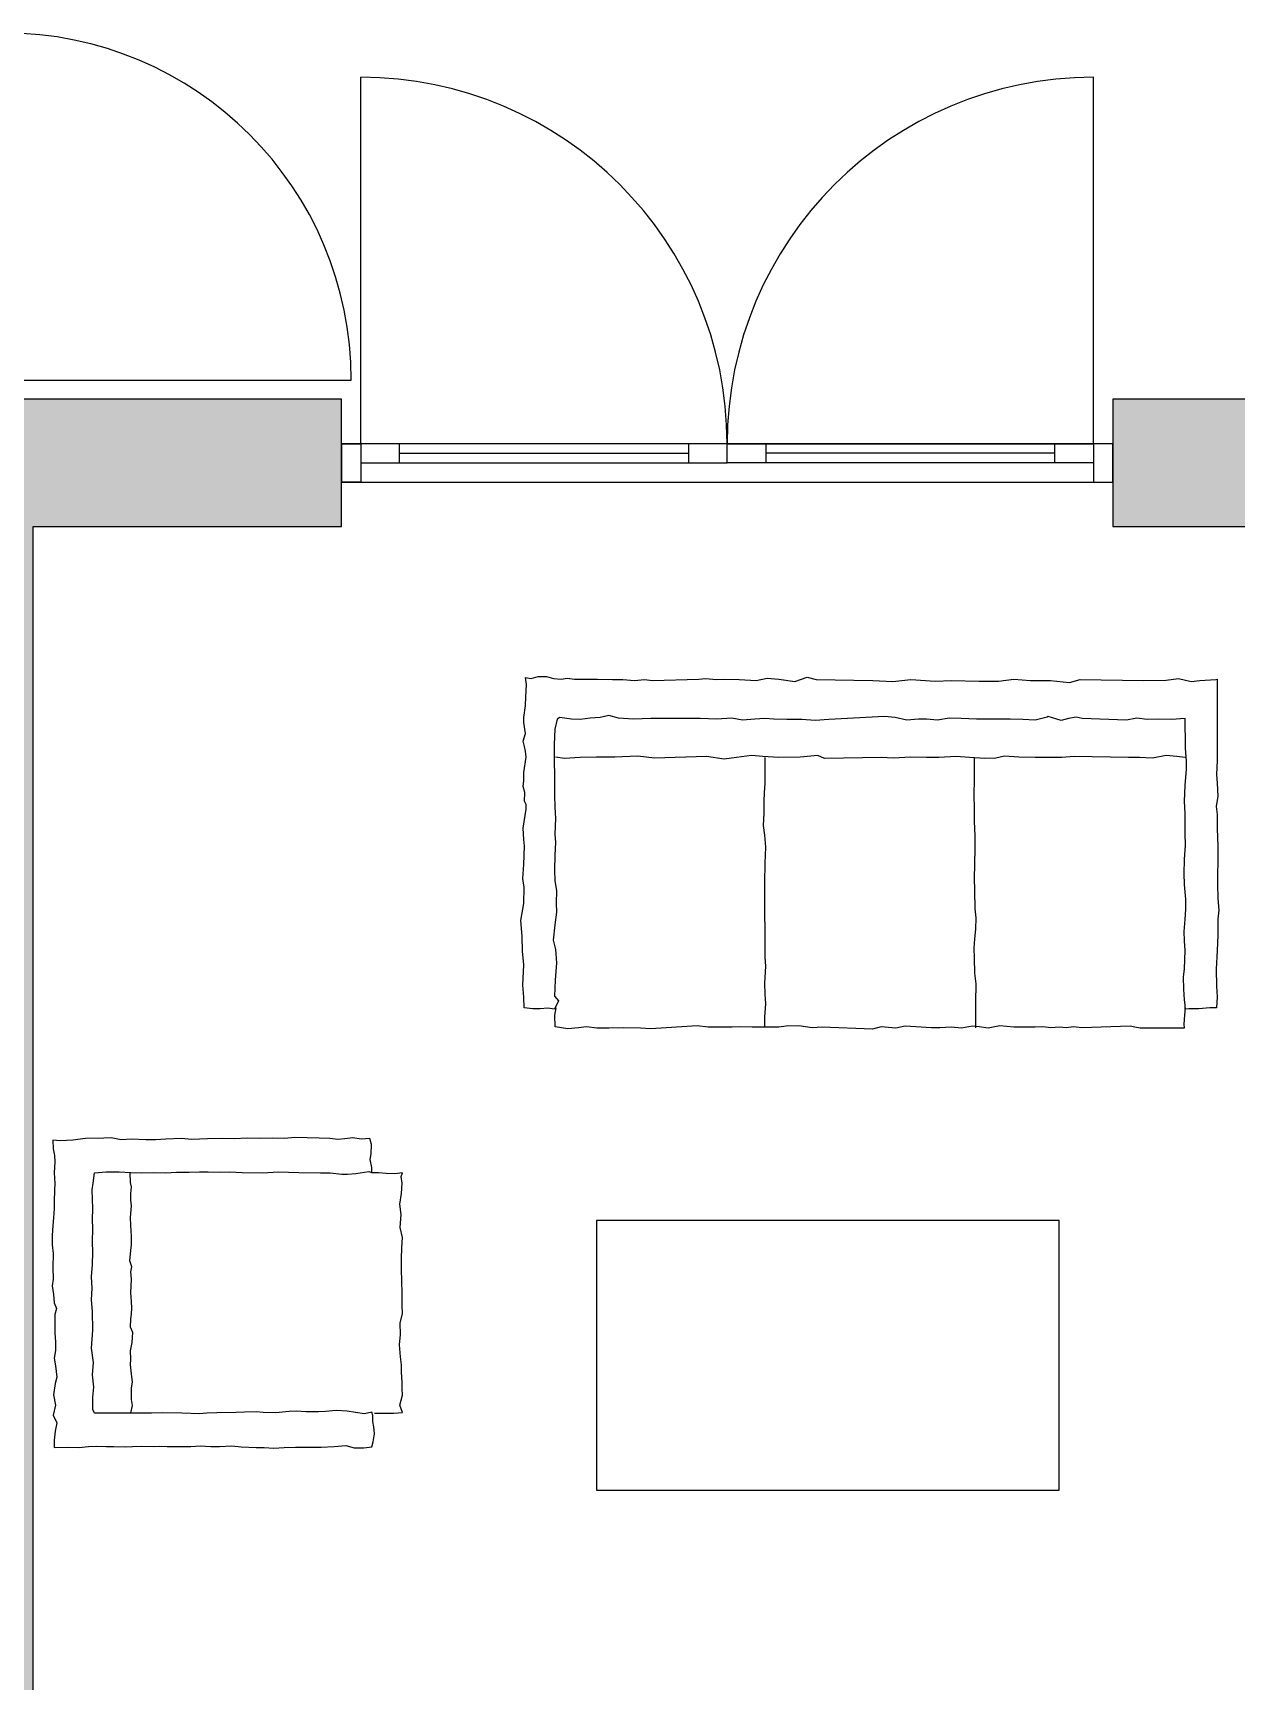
# Model space of a CAD drawing. Header units: millimetres. Extents: x 194362 to 347421, y -189721 to -131700.
# Drawn here: x 272711 to 275832, y -180015 to -175741 of the extents above; entities that cross this region are included whole.
import ezdxf

# ---------------------------------------------------------------- set-up
doc = ezdxf.new("R2010")
doc.units = ezdxf.units.MM
for name, color, linetype in [('78', 7, 'Continuous'), ('interieur', 5, 'Continuous'), ('KOZIJN', 1, 'Continuous'), ('wand', 2, 'Continuous')]:
    doc.layers.add(name, color=color, linetype=linetype)

# ---------------------------------------------------------------- blocks, each defined once
blk = doc.blocks.new('78-SOFA4')
at = {"layer": '78'}
blk.add_lwpolyline([(4, 1794), (43.1, 1794), (76.7, 1794), (103.9, 1794), (142.7, 1794), (185.8, 1794), (215.3, 1794), (251.8, 1792.8), (273.9, 1794), (307.6, 1796.1), (334.7, 1791.8), (355.4, 1794), (391.8, 1794), (438.4, 1796.1), (479, 1796.1), (510.1, 1795), (537.1, 1795), (573.4, 1796.1), (603.4, 1798.3), (626.9, 1796.1), (668.2, 1796.1), (708.3, 1794), (756.6, 1791.8), (800.6, 1792.8), (828, 1794), (856.7, 1792.8), (856.7, 1775.6), (859.3, 1746.6), (859.3, 1720.7), (860.3, 1710.9), (849, 1710.9), (835.8, 1709.9), (808.4, 1707.7), (777.3, 1706.6), (755.4, 1709.9), (708.3, 1710.9), (682.4, 1709.9), (659, 1708.7), (627.9, 1710.9), (600.8, 1712.9), (574.9, 1712.9), (537.1, 1709.9), (508.5, 1708.7), (472.3, 1709.9), (434.8, 1712.1), (404.7, 1710.9), (351.8, 1710.9), (321.8, 1709.9), (279.1, 1710.9), (238.8, 1714.4), (216.9, 1714.4), (183, 1712.1), (159.7, 1712.1), (126, 1710.9), (106.5, 1710.9), (109.1, 1675.5), (107.8, 1642.9), (109.1, 1612.8), (105.2, 1585.9), (110.4, 1558.8), (106.5, 1443.8), (102.6, 1428.7), (106.5, 1408.4), (111.6, 1389.9), (101.3, 1355.5), (102.6, 1353.3), (110.4, 1322.2), (109.1, 1289.9), (107.8, 1257.6), (107.8, 1206.9), (107.8, 1170.2), (106.5, 1130.6), (105.2, 1099.2), (110.4, 1069.1), (107.8, 1040.2), (107.8, 1019.6), (110.4, 989.4), (103.9, 959.3), (101.3, 931.4), (109.1, 787.1), (111.6, 751.7), (109.1, 717.2), (109.1, 678.4), (107.8, 644.1), (106.5, 621.2), (107.8, 595.3), (110.4, 563), (105.2, 535), (107.8, 496.3), (106.5, 453.2), (106.5, 325.2), (107.8, 280), (105.2, 241.2), (98.7, 216.6), (103.9, 193.9), (105.2, 168), (109.1, 142.1), (107.8, 119.7), (103.9, 89.3), (107.8, 82.7), (133.8, 76.3), (173.9, 74.2), (212.7, 74.2), (258.4, 75.4), (305, 75.4), (336.3, 76.3), (365.8, 78.4), (406.3, 76.3), (428.1, 78.4), (460.7, 76.3), (499.7, 75.4), (526.8, 76.3), (552.6, 80.6), (585.3, 79.6), (608.6, 80.6), (640.9, 76.3), (681.4, 72), (705.7, 78.4), (739.9, 80.6), (785.1, 77.5), (826.7, 75.4), (838.4, 86.2), (860.3, 75.4), (857.8, 58.2), (859.3, 38.6), (859.3, 19.4), (856.7, -3.4), (829.3, -4.2), (798, -6.5), (745.1, -4.2), (709.9, -7.8), (670.8, -8.7), (630.5, -12), (586.3, -4.2), (544.9, -3.4), (521.6, -6.5), (485.2, -4.2), (437.4, -2.2), (420.3, -4.2), (390.7, -5.5), (341.5, 2.1), (329.6, 2.1), (320.5, -2.2), (298.3, -1.2), (282.7, -5.5), (267.2, -4.2), (246.6, -4.2), (206.5, 2.1), (191, 0), (179.1, -2.2), (164.9, -5.5), (145.3, 0), (116.8, -4.2), (103.9, -4.2), (72.6, 0), (50.9, 0.9), (18.1, 3), (0, 0), (2.6, 15), (-2.6, 33.1), (-2.6, 54.7), (2.6, 73.2), (4, 92.6), (1.4, 108.5), (4, 127), (4, 187.4), (5.2, 226.2), (5.2, 253.1), (7.8, 283.3), (5.2, 309.2), (7.8, 329.5), (4, 450.2), (2.6, 467.4), (5.2, 495.3), (4, 514.7), (5.2, 554.5), (7.8, 598.8), (1.4, 626.7), (4, 657.7), (10.4, 698.7), (-1.1, 731), (5.2, 753.8), (7.8, 901.2), (10.4, 952.9), (5.2, 1000.1), (9.2, 1062.5), (7.8, 1105.6), (9.2, 1176.8), (9.2, 1227.4), (4, 1267.2), (7.8, 1310.3), (7.8, 1362), (12.9, 1411.5), (5.2, 1438.6), (7.8, 1603.1), (6.6, 1662.3), (2.6, 1693.7), (10.4, 1727.1), (7.8, 1749.7), (5.2, 1790.6)], close=True, dxfattribs=at)
for points in [[(207.6, 1710.9), (205, 1689.3), (202.4, 1662.3), (209.1, 1626.9), (207.6, 1592.5), (207.6, 1564.5), (205, 1423.5), (207.6, 1391.2), (207.6, 1358.9), (207.6, 1322.2), (206.5, 1280.1), (203.9, 1242.6), (209.1, 1219.9), (210.1, 1191.8), (207.6, 1152), (205, 1117.6), (207.6, 1072.4), (207.6, 1040.2), (206.5, 1000.1), (209.1, 954.1), (207.6, 923.7), (210.1, 776.2), (202.4, 758.1), (206.5, 712.8), (207.6, 657.7), (205, 616), (202.4, 586.8), (207.6, 547.9), (211.7, 515.6), (205, 469.4), (209.1, 335.1), (203.9, 292), (206.5, 231.7), (206.5, 184.3), (207.6, 142.1), (210.1, 101.3), (206.5, 78.4)], [(856.7, 1710.9), (875.9, 1709.9), (899.3, 1707.7), (909.6, 1708.7), (909.6, 1686.3), (909.6, 1649.3), (909.6, 1624.8), (909.6, 1594.6), (907.1, 1580.5), (904.5, 1568.8), (908.5, 1442.9), (905.9, 1421.3), (908.5, 1402.9), (907.1, 1385.7), (908.5, 1363.2), (905.9, 1341.7), (907.1, 1322.2), (907.1, 1285.6), (907.1, 1267.2), (903.3, 1230.5), (909.6, 1200.4), (905.9, 1176.8), (904.5, 1159.5), (909.6, 1131.5), (907.1, 1104.7), (908.5, 1074.6), (908.5, 1053.1), (905.9, 1013), (904.5, 985), (909.6, 960.4), (905.9, 922.7), (912.2, 900), (907.1, 769.8), (908.5, 743.9), (903.3, 709.5), (904.5, 676.3), (907.1, 657.7), (907.1, 614.8), (907.1, 588), (905.9, 556.6), (907.1, 536.2), (907.1, 499.7), (907.1, 473.8), (903.3, 445.9), (911.1, 325.2), (909.6, 298.4), (908.5, 255.4), (909.6, 217.5), (909.6, 185.2), (905.9, 158.4), (908.5, 137.9), (911.1, 109.8), (905.9, 77.5), (875.9, 76.3), (856.7, 79.6)], [(209.1, 1163.8), (261, 1163.8), (307.6, 1162.9), (337.3, 1163.8), (372.5, 1163.8), (411.5, 1165.9), (442.5, 1165.9), (485.2, 1165), (520.4, 1163.8), (552.6, 1165), (599.5, 1165.9), (622.8, 1168.1), (652.7, 1167.2), (677.2, 1165), (702.1, 1162.9), (728, 1163.8), (766.9, 1165), (794.4, 1168.1), (842.2, 1167.2), (860.3, 1167.2), (908.5, 1167.2)], [(207.6, 621.2), (242.8, 621.2), (275, 621.2), (298.3, 619.1), (321.8, 618.2), (351.8, 618.2), (384, 616.9), (408.9, 620.2), (440, 622.4), (481.6, 621.2), (531.9, 620.2), (570.8, 620.2), (616.5, 620.2), (650.1, 621.2), (685, 621.2), (725.4, 621.2), (748.7, 622.4), (792.8, 620.2), (821.3, 621.2), (846.4, 622.4), (880, 620.2), (907.1, 620.2)]]:
    blk.add_lwpolyline(points, dxfattribs=at)
blk = doc.blocks.new('78-SOFA1')
at = {"layer": '78'}
blk.add_lwpolyline([(2, 774.5), (38.4, 773.8), (66.5, 774.5), (91.6, 772.1), (112.1, 771.1), (137.1, 772.1), (157.2, 772.1), (187.4, 772.8), (205.6, 772.1), (227.8, 771.1), (260, 772.1), (275.3, 771.1), (295.4, 772.1), (317.7, 772.1), (342.6, 772.1), (356.8, 772.1), (380.9, 770.5), (409.1, 772.1), (431.2, 772.1), (463.4, 770.5), (487.7, 772.8), (526, 774.5), (547.3, 774.5), (572.2, 776.1), (598.5, 774.5), (628.7, 773.8), (660.2, 773.8), (695.3, 773.8), (728.6, 772.1), (759, 769.5), (780.2, 775.4), (805.2, 775.4), (826.5, 772.8), (829.4, 759.5), (833.5, 739.3), (831.4, 721), (828.6, 706.9), (828.6, 691.8), (826.5, 682.5), (807.2, 686.8), (784.2, 683.5), (762, 680.1), (733.9, 678.4), (706.5, 680.8), (688.3, 681.7), (656.1, 681.7), (630.8, 680.1), (611.7, 680.8), (577.5, 684.2), (544.1, 683.5), (526, 681.7), (495.7, 682.5), (473.6, 683.5), (424.2, 684.2), (398.2, 685.8), (378.9, 686.8), (333.8, 685.8), (283.3, 684.2), (255.1, 685.1), (219.7, 685.8), (198.6, 685.1), (168.5, 685.8), (144.2, 685.8), (106.8, 685.1), (102.8, 675.8), (102.8, 644), (105.6, 618.2), (101.6, 586.3), (104.8, 553.7), (98.8, 516.9), (102.8, 470.1), (101.6, 421.6), (99.6, 391.5), (100.8, 361.3), (99.6, 332), (101.6, 300.2), (102.8, 267.7), (101.6, 240.9), (102.8, 206.4), (101.6, 183), (102.8, 154.6), (100.8, 106.1), (103.6, 88.7), (106.8, 62.6), (137.1, 59.3), (171.3, 59.3), (201.6, 61), (229.8, 62.6), (261.2, 61), (292.2, 62.6), (319.7, 60.3), (352.7, 60.3), (378.9, 59.3), (402.2, 59.3), (431.2, 60.3), (457.4, 59.3), (489.7, 61), (543.3, 62.6), (583.5, 59.3), (636.8, 61), (693.3, 61.9), (718.6, 61.9), (748.7, 66.1), (763, 66.1), (785.1, 63.6), (818.4, 58.6), (826.5, 61), (826.5, 48.5), (822.4, 27.4), (824.4, 13.4), (825.4, -11), (821.4, -26.7), (798.3, -25.1), (777.1, -28.4), (756, -26), (737.9, -24.4), (717.8, -26.7), (689.3, -27.7), (658.2, -28.4), (626.7, -29.4), (599.7, -26.7), (568.2, -27.7), (535.1, -26.7), (502.9, -27.7), (469.6, -26), (439.3, -26.7), (400.2, -26), (358.8, -24.4), (332.6, -26.7), (292.2, -25.1), (265.2, -23.4), (239.8, -23.4), (202.7, -25.1), (176.5, -23.4), (150.4, -28.4), (131, -27.7), (83.5, -26.7), (50.4, -22.7), (18.1, -21.1), (-1.2, -22.7), (0, 0), (2.8, 17.4), (4, 33.5), (2, 61.9), (4, 89.5), (2.8, 106.1), (2, 136.2), (2, 154.6), (0.8, 179), (-1.2, 199.1), (-3.2, 224.9), (-3.2, 249.3), (0, 271.8), (-1.2, 307.9), (0, 337.9), (-3.2, 355.4), (0.8, 378.1), (2, 399), (8, 414), (4, 429.9), (4, 455), (4, 477.6), (6, 500.1), (6, 522.9), (2, 543), (6, 562.9), (9, 592.1), (4.8, 608.1), (0.8, 638.3), (6, 665), (0, 690.8), (9, 710.2), (4.8, 732), (2, 755.4)], close=True, dxfattribs=at)
for points in [[(201.6, 684.2), (205.6, 665.7), (202.7, 650), (202.7, 619.9), (205.6, 604.8), (202.7, 583.8), (200.6, 560.3), (201.6, 545.3), (200.6, 523.6), (204.7, 501.8), (206.8, 476.7), (200.6, 462.6), (201.6, 441), (202.7, 429), (203.6, 412.3), (202.7, 395.5), (201.6, 373.8), (202.7, 337.9), (201.6, 318.6), (203.6, 306.2), (198.6, 290.1), (201.6, 263.4), (202.7, 249.3), (202.7, 226.6), (201.6, 199.1), (200.6, 178), (202.7, 147.9), (201.6, 132.9), (201.6, 115.5), (202.7, 98.7), (200.6, 87), (199.6, 62.6)], [(833.5, 685.1), (846.7, 685.1), (883, 685.1), (906, 683.5), (899.1, 665), (906, 639), (905.1, 621.5), (905.1, 604.8), (903.1, 578.8), (903.1, 560.3), (901.1, 539.5), (898, 508.5), (901.1, 481.7), (900, 452.5), (906, 427.4), (905.1, 406.5), (905.1, 377.2), (904, 340.4), (903.1, 314.5), (903.1, 285.1), (904, 256.7), (906, 229.9), (900, 204.1), (902, 170.6), (899.1, 143.8), (903.1, 115.5), (905.1, 88.7), (902, 71.9), (906, 61.9), (885.9, 65.2), (863.6, 64.3), (843.5, 62.6), (825.4, 62.6)]]:
    blk.add_lwpolyline(points, dxfattribs=at)

msp = doc.modelspace()

# ---------------------------------------------------------------- hatches: boundary and pattern name
at = {"layer": 'wand'}
h = msp.add_hatch(color=256, dxfattribs=at)
h.dxf.hatch_style = 1
h.paths.add_polyline_path([(279411.89646, -177021.39181), (278611.89646, -177021.39181), (278611.89646, -176691.39181), (279761.89646, -176691.39181), (279761.89646, -177741.39181), (279411.89646, -177741.39181)])
h.paths.add_polyline_path([(275511.89646, -177021.39181), (276611.89646, -177021.39181), (276611.89646, -176691.39181), (275511.89646, -176691.39181)])
h.paths.add_polyline_path([(272711.89646, -177021.39181), (273511.89646, -177021.39181), (273511.89646, -176691.39181), (272361.89646, -176691.39181), (272361.89646, -181556.39181), (272711.89646, -181556.39181)])
h.paths.add_polyline_path([(273951.89646, -185721.39181), (273951.89646, -185926.39181), (273981.89646, -185926.39181), (273981.89646, -186051.39181), (272361.89646, -186051.39181), (272361.89646, -184541.39181), (272711.89646, -184541.39181), (272711.89646, -185721.39181)])
h.paths.add_polyline_path([(274211.89646, -185721.39181), (274211.89646, -185926.39181), (274181.89646, -185926.39181), (274181.89646, -186051.39181), (274711.89646, -186051.39181), (274711.89646, -185721.39181)])
h.paths.add_polyline_path([(275961.89646, -185721.39181), (275961.89646, -186051.39181), (276861.89646, -186051.39181), (276861.89646, -185721.39181)])
h.paths.add_polyline_path([(279411.89646, -185721.39181), (278361.89646, -185721.39181), (278361.89646, -186051.39181), (279761.89646, -186051.39181), (279761.89646, -183741.39181), (279411.89646, -183741.39181)])
h.paths.add_polyline_path([(279411.89646, -182741.39181), (279761.89646, -182741.39181), (279761.89646, -178741.39181), (279411.89646, -178741.39181)])

# ---------------------------------------------------------------- linework, layer by layer
at = {"layer": 'interieur'}
msp.add_lwpolyline([(275373.44222, -179520.41253), (275373.44222, -178820.41253), (274173.44222, -178820.41253), (274173.44222, -179520.41253)], close=True, dxfattribs=at)
at = {"layer": 'KOZIJN'}
for p, q in [((273561.89646, -176806.39181), (273561.89646, -175856.39181)), ((275461.89646, -176806.39181), (275461.89646, -175856.39181)), ((272636.89646, -176641.39181), (273536.89646, -176641.39181)), ((273661.89646, -176831.39181), (274411.89646, -176831.39181)), ((275361.89646, -176831.39181), (274611.89646, -176831.39181))]:
    msp.add_line(p, q, dxfattribs=at)
for points in [[(273561.89646, -176906.39181), (273511.89646, -176906.39181), (273511.89646, -176806.39181), (273561.89646, -176806.39181)], [(275511.89646, -176806.39181), (273511.89646, -176806.39181), (273511.89646, -176906.39181), (275511.89646, -176906.39181)], [(273561.89646, -176856.39181), (273661.89646, -176856.39181), (273661.89646, -176806.39181), (273561.89646, -176806.39181)], [(273561.89646, -176856.39181), (274511.89646, -176856.39181), (274511.89646, -176806.39181), (273561.89646, -176806.39181)], [(274411.89646, -176856.39181), (274511.89646, -176856.39181), (274511.89646, -176806.39181), (274411.89646, -176806.39181)], [(274611.89646, -176856.39181), (274511.89646, -176856.39181), (274511.89646, -176806.39181), (274611.89646, -176806.39181)], [(275461.89646, -176856.39181), (274511.89646, -176856.39181), (274511.89646, -176806.39181), (275461.89646, -176806.39181)], [(275461.89646, -176856.39181), (275361.89646, -176856.39181), (275361.89646, -176806.39181), (275461.89646, -176806.39181)], [(275461.89646, -176906.39181), (275511.89646, -176906.39181), (275511.89646, -176806.39181), (275461.89646, -176806.39181)]]:
    msp.add_lwpolyline(points, close=True, dxfattribs=at)
for centre, radius, start, end in [((272636.89646, -176641.39181), 900, 0, 90), ((273561.89646, -176806.39181), 950, 0, 90), ((275461.89646, -176806.39181), 950, 90, 180)]:
    msp.add_arc(centre, radius, start, end, dxfattribs=at)
at = {"layer": 'wand'}
for points in [[(272711.89646, -177021.39181), (273511.89646, -177021.39181), (273511.89646, -176691.39181), (272361.89646, -176691.39181), (272361.89646, -181556.39181), (272711.89646, -181556.39181)], [(275511.89646, -177021.39181), (276611.89646, -177021.39181), (276611.89646, -176691.39181), (275511.89646, -176691.39181)]]:
    msp.add_lwpolyline(points, close=True, dxfattribs=at)

# ---------------------------------------------------------------- block references
at = {"layer": 'interieur', "rotation": 270}
msp.add_blockref('78-SOFA4', (273988.64781, -177412.74156), dxfattribs=at)
at = {"layer": 'interieur', "xscale": -1, "rotation": 180}
msp.add_blockref('78-SOFA1', (272764.00621, -178634.87676), dxfattribs=at)

doc.saveas('drawing.dxf')
